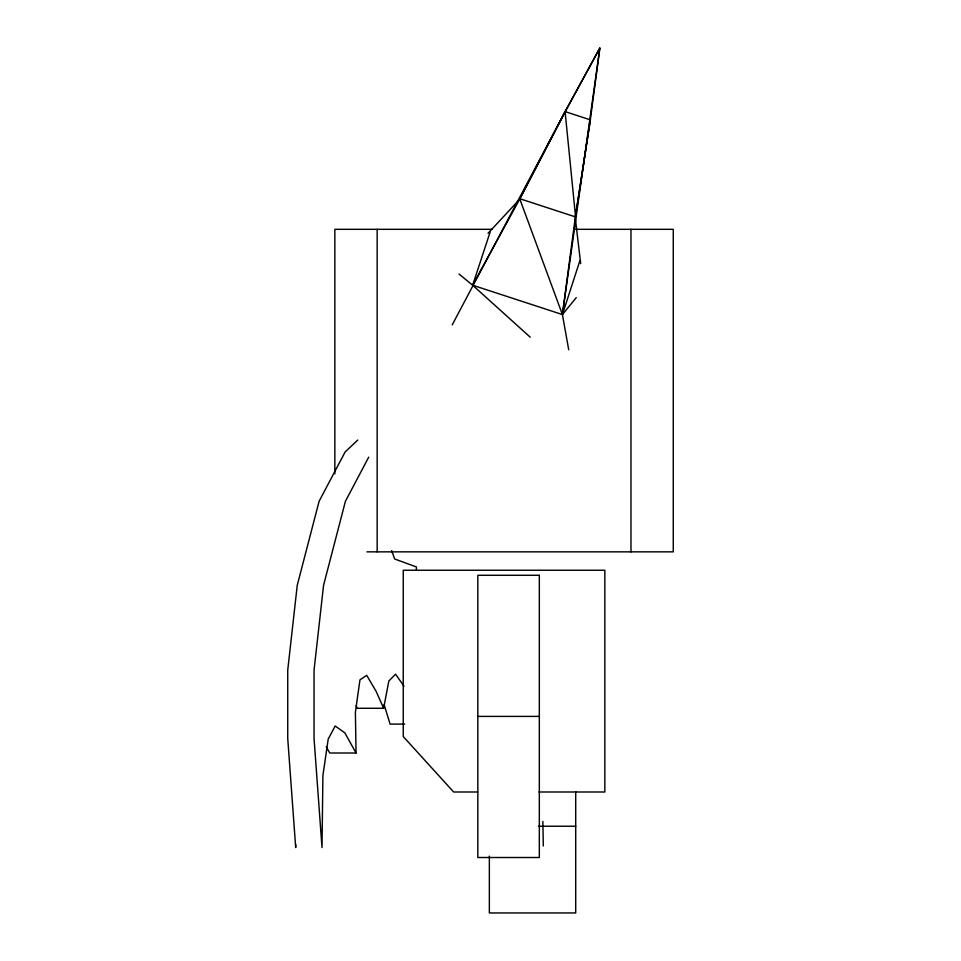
<?xml version="1.0" encoding="UTF-8"?>
<svg xmlns="http://www.w3.org/2000/svg" width="961" height="961" viewBox="0 0 961 961"><rect width="100%" height="100%" fill="white"/><g stroke="black" fill="none" stroke-linecap="round" stroke-linejoin="round"><path stroke-width="1.44" d="M416.401 569.921L416.401 566.93L394.659 559.002L391.692 550.617M295.736 844.551L295.7 847.554L287.735 738.468L287.735 670.141L297.249 585.297L319.112 501.246L345.131 451.97L357.78 440.042M568.72 349.78L562.413 314.559L575.062 219.168M459.022 274.029L472.644 285.225L562.413 314.559L599.844 48.05L565.092 111.608L452.211 324.89M580.684 263.554L575.255 217.703L590.342 119.861L599.844 48.05L564.984 112.077L519.481 199.48L472.644 285.225L530.244 337.203M356.171 705.662L357.324 708.281L383.643 708.281L388.833 681.013L395.56 674.19L403.98 686.142M575.255 217.703L590.342 119.861L565.092 111.608L519.481 199.48L488.044 233.295M565.092 111.608L575.579 216.946L519.673 198.675L562.413 314.559L579.915 260.659M472.644 285.225L490.35 231.385M368.712 457.148L345.431 501.246L323.569 585.297L314.043 670.141L314.043 738.468L322.007 847.554L322.908 775.515L328.206 739.081L335.185 725.987L344.807 732.823L356.05 753.004L329.731 753.004L326.223 746.697M562.413 314.559L576.252 297.634M492.116 229.319L334.848 229.319L334.848 473.845M575.723 229.319L673.265 229.319L673.265 551.854L366.946 551.854M477.833 716.401L539.325 716.401M404.713 724.101L390.094 724.101L384.112 704.605M477.605 791.996L453.652 791.996L403.248 736.558L403.248 570.245L604.841 570.245L604.841 791.996L538.977 791.996M538.484 826.232L575.711 826.232M383.643 708.281L376.075 691.259L366.694 675.319L359.955 679.883L355.39 712.329L356.05 753.004M542.869 821.403L543.313 845.992M630.969 229.319L630.969 551.854M575.711 791.84L575.711 912.95L489.353 912.95L489.353 856.131M377.156 229.319L377.156 551.854M539.325 575.291L477.833 575.291L477.833 857.512L539.325 857.512L539.325 575.291"/></g></svg>
